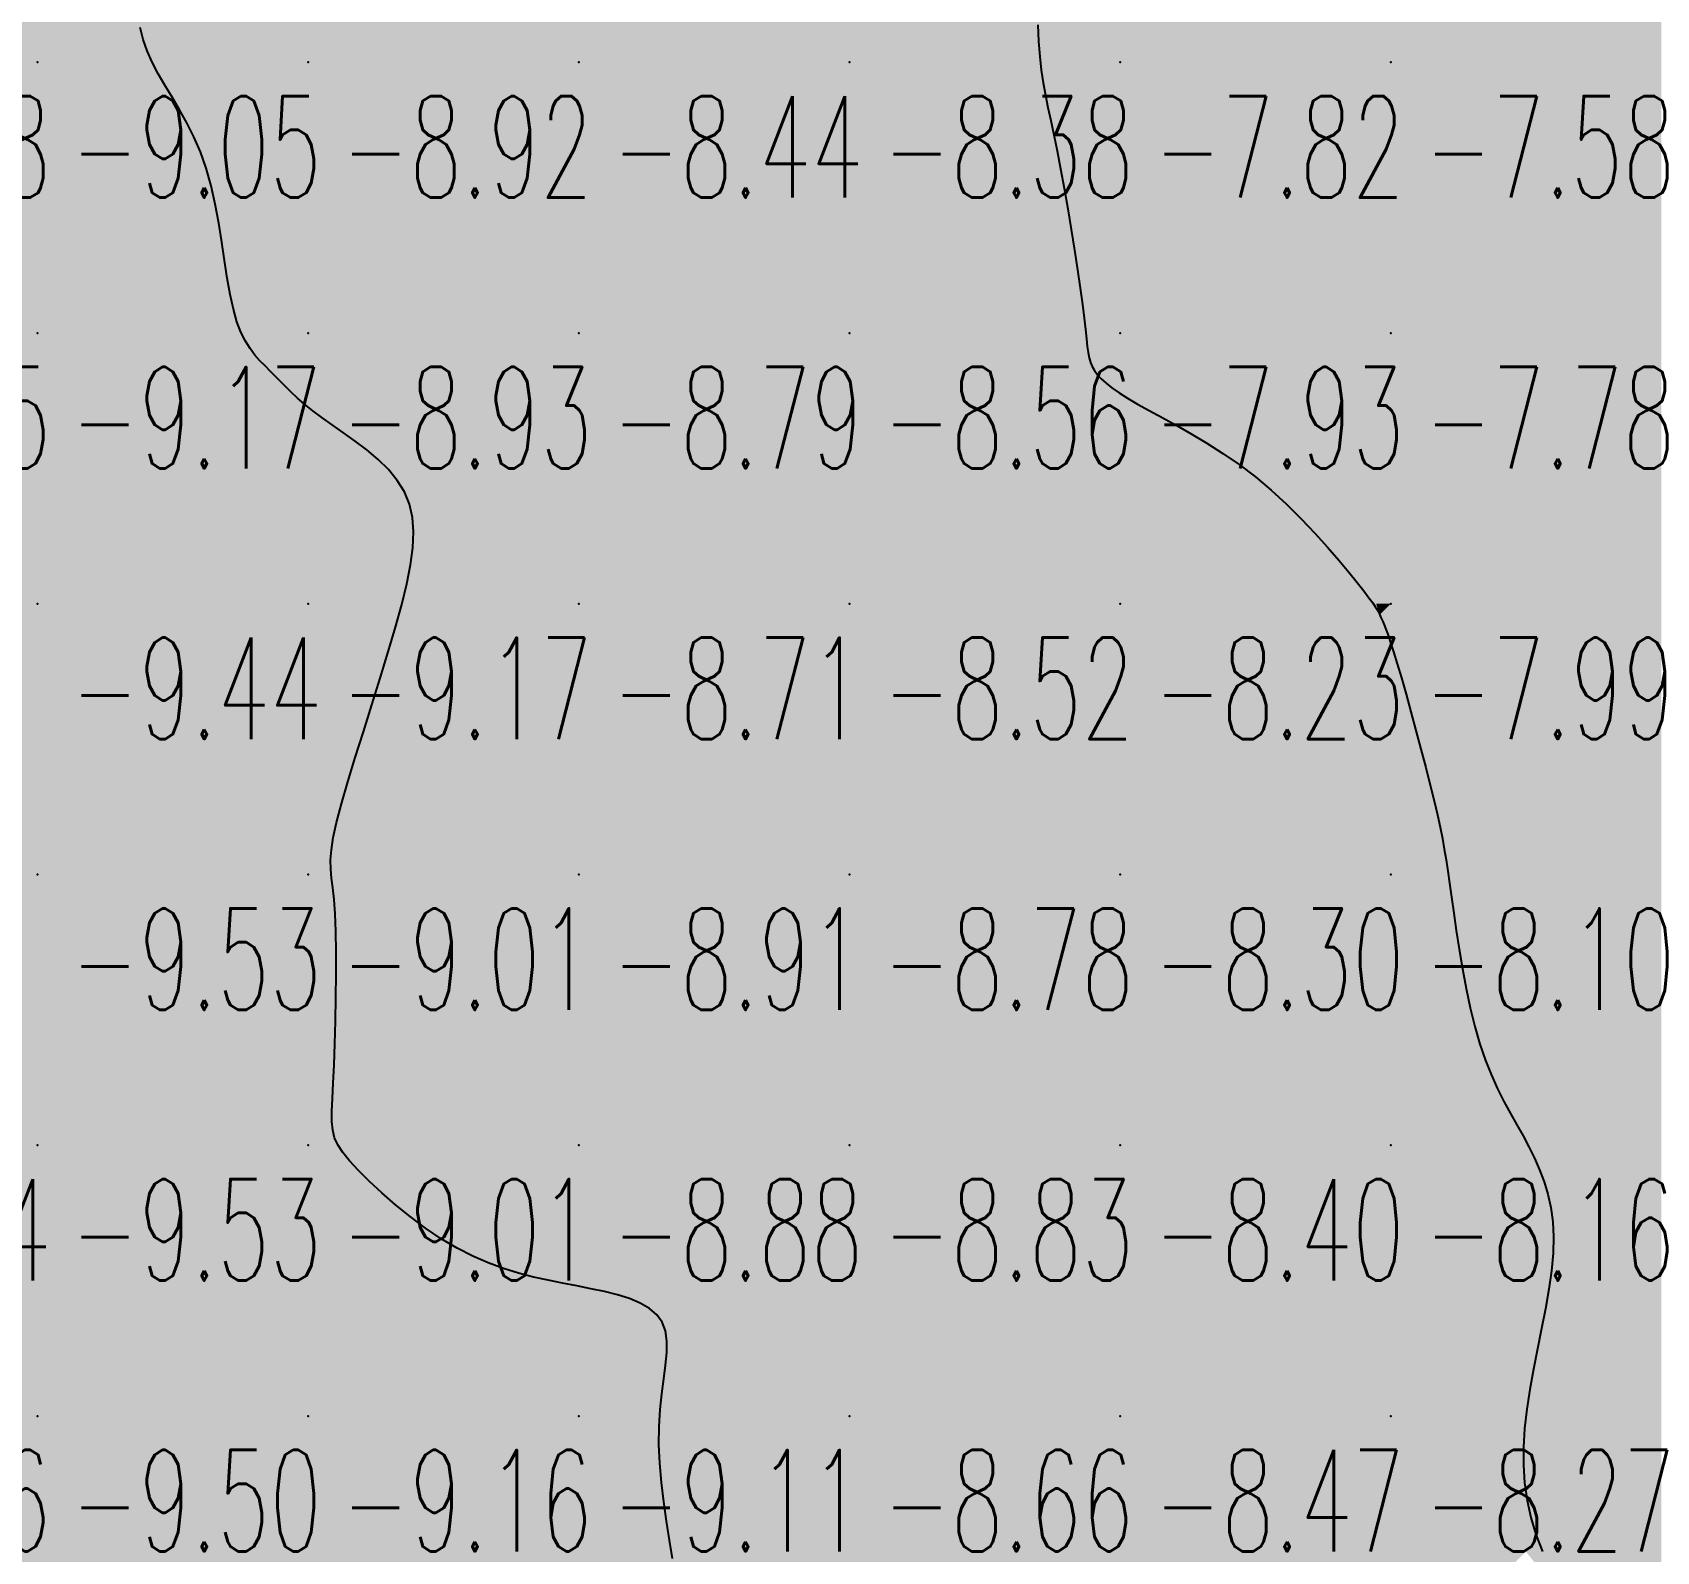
# Model space of a CAD drawing. Header units: millimetres. Extents: x 88261 to 90953, y 390274 to 392322.
# Drawn here: x 89910.1 to 89970.1, y 391712.2 to 391768.3 of the extents above; entities that cross this region are included whole.
import ezdxf
from ezdxf.enums import TextEntityAlignment as Align

# ---------------------------------------------------------------- set-up
doc = ezdxf.new("R2010")
doc.units = ezdxf.units.MM
doc.header["$LTSCALE"] = 25
for name, color, linetype in [('CN_03_00', 7, 'Continuous'), ('COTEAlt', 7, 'Continuous'), ('TN_COLORIAGE', 7, 'Continuous')]:
    doc.layers.add(name, color=color, linetype=linetype)
doc.styles.add('Simplex 1.0', font='Simplex.shx', dxfattribs={"width": 0.99, "height": 2.5})
doc.styles.get("Standard").update_dxf_attribs({"font": 'times.ttf'})

# ---------------------------------------------------------------- blocks, each defined once
blk = doc.blocks.new('COTE')
at = {"color": 0}
blk.add_point((0, 0), dxfattribs=at)
at = {"layer": 'COTEAlt'}
blk.add_attdef('ALT', text='', height=3.75, dxfattribs=at).set_placement((1.25, -1.25), align=Align.TOP_LEFT)

msp = doc.modelspace()

# ---------------------------------------------------------------- linework, layer by layer
at = {"layer": 'CN_03_00', "flags": 128}
for points, elevation in [([(89933.72, 391711.983), (89933.602, 391712.66), (89933.49, 391713.359), (89933.39, 391714.071), (89933.306, 391714.786), (89933.246, 391715.493), (89933.214, 391716.183), (89933.217, 391716.847), (89933.256, 391717.475), (89933.32, 391718.064), (89933.392, 391718.614), (89933.457, 391719.122), (89933.5, 391719.587), (89933.504, 391720.006), (89933.455, 391720.38), (89933.336, 391720.705), (89933.136, 391720.982), (89932.861, 391721.215), (89932.521, 391721.41), (89932.125, 391721.575), (89931.683, 391721.714), (89931.205, 391721.835), (89930.701, 391721.943), (89930.181, 391722.044), (89929.653, 391722.145), (89929.118, 391722.253), (89928.576, 391722.374), (89928.028, 391722.517), (89927.472, 391722.687), (89926.908, 391722.893), (89926.337, 391723.141), (89925.758, 391723.439), (89925.173, 391723.789), (89924.591, 391724.182), (89924.023, 391724.604), (89923.48, 391725.041), (89922.974, 391725.479), (89922.515, 391725.904), (89922.115, 391726.303), (89921.785, 391726.661), (89921.533, 391726.971), (89921.351, 391727.25), (89921.23, 391727.52), (89921.159, 391727.803), (89921.129, 391728.123), (89921.129, 391728.502), (89921.149, 391728.963), (89921.179, 391729.529), (89921.21, 391730.212), (89921.238, 391730.989), (89921.262, 391731.828), (89921.28, 391732.695), (89921.29, 391733.558), (89921.29, 391734.383), (89921.277, 391735.139), (89921.25, 391735.792), (89921.209, 391736.32), (89921.162, 391736.748), (89921.119, 391737.11), (89921.089, 391737.441), (89921.083, 391737.777), (89921.11, 391738.152), (89921.181, 391738.601), (89921.305, 391739.16), (89921.488, 391739.853), (89921.723, 391740.661), (89921.995, 391741.558), (89922.292, 391742.514), (89922.601, 391743.503), (89922.911, 391744.494), (89923.207, 391745.461), (89923.477, 391746.376), (89923.711, 391747.215), (89923.9, 391747.979), (89924.04, 391748.676), (89924.126, 391749.311), (89924.151, 391749.892), (89924.111, 391750.424), (89924, 391750.915), (89923.813, 391751.371), (89923.547, 391751.797), (89923.216, 391752.196), (89922.835, 391752.57), (89922.422, 391752.92), (89921.991, 391753.248), (89921.56, 391753.555), (89921.144, 391753.843), (89920.761, 391754.114), (89920.421, 391754.368), (89920.123, 391754.609), (89919.86, 391754.836), (89919.625, 391755.053), (89919.413, 391755.259), (89919.217, 391755.458), (89919.03, 391755.65), (89918.846, 391755.836), (89918.659, 391756.021), (89918.473, 391756.213), (89918.288, 391756.423), (89918.107, 391756.662), (89917.935, 391756.94), (89917.772, 391757.268), (89917.622, 391757.657), (89917.489, 391758.118), (89917.372, 391758.656), (89917.266, 391759.26), (89917.166, 391759.913), (89917.063, 391760.598), (89916.951, 391761.299), (89916.823, 391761.999), (89916.672, 391762.681), (89916.491, 391763.329), (89916.276, 391763.93), (89916.033, 391764.486), (89915.771, 391765.003), (89915.5, 391765.488), (89915.227, 391765.948), (89914.963, 391766.389), (89914.716, 391766.816), (89914.495, 391767.237), (89914.307, 391767.658), (89914.156, 391768.085), (89914.041, 391768.525)], -9), ([(89947.205, 391768.624), (89947.236, 391768.004), (89947.281, 391767.449), (89947.339, 391766.947), (89947.41, 391766.478), (89947.492, 391766.024), (89947.586, 391765.565), (89947.689, 391765.082), (89947.801, 391764.556), (89947.922, 391763.969), (89948.05, 391763.307), (89948.182, 391762.587), (89948.314, 391761.83), (89948.443, 391761.06), (89948.566, 391760.3), (89948.678, 391759.57), (89948.777, 391758.895), (89948.859, 391758.296), (89948.921, 391757.791), (89948.968, 391757.372), (89949.005, 391757.028), (89949.037, 391756.747), (89949.069, 391756.516), (89949.107, 391756.323), (89949.155, 391756.155), (89949.218, 391756.002), (89949.303, 391755.851), (89949.413, 391755.7), (89949.554, 391755.544), (89949.731, 391755.382), (89949.948, 391755.21), (89950.212, 391755.026), (89950.526, 391754.827), (89950.895, 391754.611), (89951.323, 391754.375), (89951.803, 391754.115), (89952.325, 391753.83), (89952.88, 391753.517), (89953.459, 391753.173), (89954.052, 391752.795), (89954.652, 391752.38), (89955.248, 391751.926), (89955.833, 391751.433), (89956.398, 391750.913), (89956.937, 391750.38), (89957.443, 391749.848), (89957.911, 391749.332), (89958.332, 391748.847), (89958.701, 391748.406), (89959.01, 391748.024), (89959.256, 391747.712), (89959.445, 391747.463), (89959.586, 391747.268), (89959.687, 391747.117), (89959.758, 391747.001), (89959.807, 391746.909), (89959.843, 391746.831), (89959.876, 391746.758), (89959.912, 391746.679), (89959.955, 391746.584), (89960.008, 391746.461), (89960.072, 391746.298), (89960.151, 391746.084), (89960.245, 391745.808), (89960.357, 391745.459), (89960.49, 391745.024), (89960.644, 391744.498), (89960.815, 391743.897), (89960.996, 391743.244), (89961.182, 391742.56), (89961.367, 391741.868), (89961.544, 391741.189), (89961.708, 391740.545), (89961.852, 391739.958), (89961.973, 391739.443), (89962.073, 391738.988), (89962.157, 391738.573), (89962.229, 391738.177), (89962.294, 391737.782), (89962.357, 391737.367), (89962.422, 391736.914), (89962.493, 391736.401), (89962.576, 391735.816), (89962.67, 391735.17), (89962.778, 391734.479), (89962.899, 391733.762), (89963.035, 391733.035), (89963.188, 391732.316), (89963.357, 391731.622), (89963.544, 391730.97), (89963.748, 391730.374), (89963.967, 391729.828), (89964.197, 391729.326), (89964.432, 391728.859), (89964.67, 391728.418), (89964.907, 391727.997), (89965.137, 391727.585), (89965.357, 391727.176), (89965.564, 391726.761), (89965.751, 391726.335), (89965.917, 391725.892), (89966.055, 391725.428), (89966.161, 391724.938), (89966.232, 391724.415), (89966.262, 391723.855), (89966.248, 391723.253), (89966.188, 391722.606), (89966.089, 391721.92), (89965.963, 391721.204), (89965.818, 391720.468), (89965.666, 391719.72), (89965.518, 391718.968), (89965.383, 391718.222), (89965.272, 391717.492), (89965.194, 391716.782), (89965.154, 391716.094), (89965.153, 391715.423), (89965.196, 391714.768), (89965.285, 391714.124), (89965.422, 391713.489), (89965.612, 391712.86), (89965.856, 391712.234)], -8)]:
    msp.add_lwpolyline(points, dxfattribs=dict(at, elevation=elevation))
at = {"layer": 'TN_COLORIAGE', "color": 181}
for points in [[(89900.249, 391767.239, -9.13), (89910.249, 391767.239, -9.13), (89910.249, 391777.239, -9.13)], [(89900.249, 391777.239, -9.13), (89900.249, 391767.239, -9.13), (89910.249, 391777.239, -9.13)], [(89910.249, 391777.239, -9), (89915.769, 391777.239, -9), (89910.249, 391767.239, -9), (89913.602, 391770.592, -9)], [(89913.602, 391770.592, -9.053), (89914.121, 391767.239, -9.053), (89910.249, 391767.239, -9.053)], [(89900.249, 391767.239, -9.053), (89900.249, 391757.239, -9.053), (89910.249, 391767.239, -9.053)], [(89900.249, 391757.239, -9.053), (89910.249, 391757.239, -9.053), (89910.249, 391767.239, -9.053)], [(89910.249, 391757.239, -9), (89916.884, 391763.874, -9), (89910.249, 391767.239, -9), (89914.121, 391767.239, -9)], [(89916.884, 391763.874, -9.166), (89917.291, 391757.239, -9.166), (89910.249, 391757.239, -9.166)], [(89900.249, 391747.239, -9.166), (89910.249, 391747.239, -9.166), (89910.249, 391757.239, -9.166)], [(89900.249, 391757.239, -9.166), (89900.249, 391747.239, -9.166), (89910.249, 391757.239, -9.166)], [(89910.249, 391747.239, -9), (89918.883, 391755.874, -9), (89910.249, 391757.239, -9), (89917.291, 391757.239, -9)], [(89910.249, 391747.239, -9), (89918.883, 391755.874, -9), (89920.249, 391747.239, -9), (89920.249, 391754.283, -9)], [(89924.685, 391751.675, -9.166), (89920.249, 391754.283, -9.166), (89920.249, 391747.239, -9.166)], [(89923.888, 391747.239, -9.166), (89924.685, 391751.675, -9.166), (89920.249, 391747.239, -9.166)], [(89900.249, 391747.239, -9.44), (89900.249, 391737.239, -9.44), (89910.249, 391747.239, -9.44)], [(89900.249, 391737.239, -9.44), (89910.249, 391737.239, -9.44), (89910.249, 391747.239, -9.44)], [(89910.249, 391737.239, -9.166), (89920.249, 391737.239, -9.166), (89920.249, 391747.239, -9.166)], [(89910.249, 391747.239, -9.166), (89910.249, 391737.239, -9.166), (89920.249, 391747.239, -9.166)], [(89920.249, 391747.239, -9), (89923.888, 391747.239, -9), (89920.249, 391737.239, -9), (89920.63, 391737.62, -9)], [(89920.63, 391737.62, -9.011), (89921.422, 391737.239, -9.011), (89920.249, 391737.239, -9.011)], [(89900.249, 391737.239, -9.534), (89900.249, 391727.239, -9.534), (89910.249, 391737.239, -9.534)], [(89900.249, 391727.239, -9.534), (89910.249, 391727.239, -9.534), (89910.249, 391737.239, -9.534)], [(89910.249, 391727.239, -9.011), (89920.249, 391727.239, -9.011), (89920.249, 391737.239, -9.011)], [(89910.249, 391737.239, -9.011), (89910.249, 391727.239, -9.011), (89920.249, 391737.239, -9.011)], [(89920.249, 391737.239, -9), (89921.422, 391737.239, -9), (89920.249, 391727.239, -9), (89921.183, 391728.173, -9)], [(89920.921, 391727.239, -9.009), (89921.183, 391728.173, -9.009), (89920.249, 391727.239, -9.009)], [(89900.249, 391727.239, -9.53), (89900.249, 391717.239, -9.53), (89910.249, 391727.239, -9.53)], [(89900.249, 391717.239, -9.53), (89910.249, 391717.239, -9.53), (89910.249, 391727.239, -9.53)], [(89910.249, 391727.239, -9.009), (89910.249, 391717.239, -9.009), (89920.249, 391727.239, -9.009)], [(89910.249, 391717.239, -9.009), (89920.249, 391717.239, -9.009), (89920.249, 391727.239, -9.009)], [(89920.249, 391717.239, -9), (89925.845, 391722.836, -9), (89920.249, 391727.239, -9), (89920.921, 391727.239, -9)], [(89920.249, 391717.239, -9), (89925.845, 391722.836, -9), (89930.249, 391717.239, -9), (89930.249, 391722.048, -9)], [(89934.245, 391721.235, -9.114), (89930.249, 391722.048, -9.114), (89930.249, 391717.239, -9.114)], [(89932.79, 391717.239, -9.114), (89934.245, 391721.235, -9.114), (89930.249, 391717.239, -9.114)], [(89900.249, 391707.239, -9.503), (89910.249, 391707.239, -9.503), (89910.249, 391717.239, -9.503)], [(89900.249, 391717.239, -9.503), (89900.249, 391707.239, -9.503), (89910.249, 391717.239, -9.503)], [(89910.249, 391717.239, -9.157), (89910.249, 391707.239, -9.157), (89920.249, 391717.239, -9.157)], [(89910.249, 391707.239, -9.157), (89920.249, 391707.239, -9.157), (89920.249, 391717.239, -9.157)], [(89920.249, 391717.239, -9.114), (89920.249, 391707.239, -9.114), (89930.249, 391717.239, -9.114)], [(89920.249, 391707.239, -9.114), (89930.249, 391707.239, -9.114), (89930.249, 391717.239, -9.114)], [(89930.249, 391707.239, -9), (89933.898, 391710.888, -9), (89930.249, 391717.239, -9), (89932.79, 391717.239, -9)]]:
    msp.add_solid(points, dxfattribs=at)
at = {"layer": 'TN_COLORIAGE', "color": 171}
for points in [[(89914.121, 391767.239, -8.895), (89913.602, 391770.592, -8.895), (89920.249, 391767.239, -8.895), (89920.249, 391777.239, -8.895)], [(89920.249, 391777.239, -8.494), (89920.249, 391767.239, -8.494), (89930.249, 391777.239, -8.494)], [(89920.249, 391767.239, -8.494), (89930.249, 391767.239, -8.494), (89930.249, 391777.239, -8.494)], [(89930.249, 391777.239, -8.155), (89930.249, 391767.239, -8.155), (89940.249, 391777.239, -8.155)], [(89930.249, 391767.239, -8.155), (89940.249, 391767.239, -8.155), (89940.249, 391777.239, -8.155)], [(89940.249, 391767.239, -8), (89947.241, 391774.232, -8), (89940.249, 391777.239, -8), (89945.1, 391777.239, -8)], [(89947.083, 391767.239, -8.381), (89947.241, 391774.232, -8.381), (89940.249, 391767.239, -8.381)], [(89914.121, 391767.239, -8.916), (89916.884, 391763.874, -8.916), (89920.249, 391767.239, -8.916)], [(89917.291, 391757.239, -8.916), (89916.884, 391763.874, -8.916), (89920.249, 391757.239, -8.916), (89920.249, 391767.239, -8.916)], [(89920.249, 391767.239, -8.444), (89920.249, 391757.239, -8.444), (89930.249, 391767.239, -8.444)], [(89920.249, 391757.239, -8.444), (89930.249, 391757.239, -8.444), (89930.249, 391767.239, -8.444)], [(89930.249, 391757.239, -8.381), (89940.249, 391757.239, -8.381), (89940.249, 391767.239, -8.381)], [(89930.249, 391767.239, -8.381), (89930.249, 391757.239, -8.381), (89940.249, 391767.239, -8.381)], [(89940.249, 391757.239, -8), (89947.843, 391764.834, -8), (89940.249, 391767.239, -8), (89947.083, 391767.239, -8)], [(89947.843, 391764.834, -8.557), (89949.078, 391757.239, -8.557), (89940.249, 391757.239, -8.557)], [(89917.291, 391757.239, -8.93), (89918.883, 391755.874, -8.93), (89920.249, 391757.239, -8.93)], [(89920.249, 391754.283, -8.93), (89918.883, 391755.874, -8.93), (89920.249, 391757.239, -8.93)], [(89920.249, 391754.283, -8.792), (89924.685, 391751.675, -8.792), (89920.249, 391757.239, -8.792), (89930.249, 391757.239, -8.792)], [(89924.685, 391751.675, -8.71), (89923.888, 391747.239, -8.71), (89930.249, 391757.239, -8.71), (89930.249, 391747.239, -8.71)], [(89930.249, 391757.239, -8.557), (89930.249, 391747.239, -8.557), (89940.249, 391757.239, -8.557)], [(89930.249, 391747.239, -8.557), (89940.249, 391747.239, -8.557), (89940.249, 391757.239, -8.557)], [(89940.249, 391757.239, -8), (89949.078, 391757.239, -8), (89940.249, 391747.239, -8), (89948.995, 391755.986, -8)], [(89940.249, 391747.239, -8), (89948.995, 391755.986, -8), (89950.249, 391747.239, -8), (89950.249, 391754.827, -8)], [(89955.382, 391752.373, -8.232), (89950.249, 391754.827, -8.232), (89950.249, 391747.239, -8.232)], [(89955.382, 391752.373, -8.232), (89959.714, 391747.239, -8.232), (89950.249, 391747.239, -8.232)], [(89921.422, 391737.239, -8.71), (89920.63, 391737.62, -8.71), (89930.249, 391737.239, -8.71), (89930.249, 391747.239, -8.71)], [(89920.63, 391737.62, -8.71), (89923.888, 391747.239, -8.71), (89930.249, 391747.239, -8.71)], [(89930.249, 391747.239, -8.516), (89930.249, 391737.239, -8.516), (89940.249, 391747.239, -8.516)], [(89930.249, 391737.239, -8.516), (89940.249, 391737.239, -8.516), (89940.249, 391747.239, -8.516)], [(89940.249, 391747.239, -8.232), (89940.249, 391737.239, -8.232), (89950.249, 391747.239, -8.232)], [(89940.249, 391737.239, -8.232), (89950.249, 391737.239, -8.232), (89950.249, 391747.239, -8.232)], [(89950.249, 391737.239, -8), (89959.823, 391746.813, -8), (89950.249, 391747.239, -8), (89959.714, 391747.239, -8)], [(89950.249, 391737.239, -8), (89959.823, 391746.813, -8), (89960.249, 391737.239, -8), (89960.249, 391746.054, -8)], [(89962.123, 391739.113, -8.098), (89960.249, 391746.054, -8.098), (89960.249, 391737.239, -8.098)], [(89962.123, 391739.113, -8.098), (89962.373, 391737.239, -8.098), (89960.249, 391737.239, -8.098)], [(89921.183, 391728.173, -8.876), (89920.921, 391727.239, -8.876), (89930.249, 391737.239, -8.876), (89930.249, 391727.239, -8.876)], [(89921.183, 391728.173, -8.914), (89921.422, 391737.239, -8.914), (89930.249, 391737.239, -8.914)], [(89930.249, 391737.239, -8.777), (89930.249, 391727.239, -8.777), (89940.249, 391737.239, -8.777)], [(89930.249, 391727.239, -8.777), (89940.249, 391727.239, -8.777), (89940.249, 391737.239, -8.777)], [(89940.249, 391737.239, -8.295), (89940.249, 391727.239, -8.295), (89950.249, 391737.239, -8.295)], [(89940.249, 391727.239, -8.295), (89950.249, 391727.239, -8.295), (89950.249, 391737.239, -8.295)], [(89950.249, 391737.239, -8.098), (89950.249, 391727.239, -8.098), (89960.249, 391737.239, -8.098)], [(89950.249, 391727.239, -8.098), (89960.249, 391727.239, -8.098), (89960.249, 391737.239, -8.098)], [(89960.249, 391727.239, -8), (89963.345, 391730.336, -8), (89960.249, 391737.239, -8), (89962.373, 391737.239, -8)], [(89963.345, 391730.336, -8.162), (89965.507, 391727.239, -8.162), (89960.249, 391727.239, -8.162)], [(89920.921, 391727.239, -8.876), (89925.845, 391722.836, -8.876), (89930.249, 391727.239, -8.876)], [(89930.249, 391722.048, -8.876), (89925.845, 391722.836, -8.876), (89930.249, 391727.239, -8.876)], [(89930.249, 391722.048, -8.828), (89934.245, 391721.235, -8.828), (89930.249, 391727.239, -8.828), (89940.249, 391727.239, -8.828)], [(89934.245, 391721.235, -8.664), (89932.79, 391717.239, -8.664), (89940.249, 391727.239, -8.664), (89940.249, 391717.239, -8.664)], [(89940.249, 391727.239, -8.399), (89940.249, 391717.239, -8.399), (89950.249, 391727.239, -8.399)], [(89940.249, 391717.239, -8.399), (89950.249, 391717.239, -8.399), (89950.249, 391727.239, -8.399)], [(89950.249, 391727.239, -8.162), (89950.249, 391717.239, -8.162), (89960.249, 391727.239, -8.162)], [(89950.249, 391717.239, -8.162), (89960.249, 391717.239, -8.162), (89960.249, 391727.239, -8.162)], [(89960.249, 391717.239, -8), (89966.77, 391723.76, -8), (89960.249, 391727.239, -8), (89965.507, 391727.239, -8)], [(89964.905, 391717.239, -8.274), (89966.77, 391723.76, -8.274), (89960.249, 391717.239, -8.274)], [(89932.79, 391717.239, -8.664), (89933.898, 391710.888, -8.664), (89940.249, 391717.239, -8.664)], [(89934.65, 391707.239, -8.664), (89933.898, 391710.888, -8.664), (89940.249, 391707.239, -8.664), (89940.249, 391717.239, -8.664)], [(89940.249, 391717.239, -8.47), (89940.249, 391707.239, -8.47), (89950.249, 391717.239, -8.47)], [(89940.249, 391707.239, -8.47), (89950.249, 391707.239, -8.47), (89950.249, 391717.239, -8.47)], [(89950.249, 391717.239, -8.274), (89950.249, 391707.239, -8.274), (89960.249, 391717.239, -8.274)], [(89950.249, 391707.239, -8.274), (89960.249, 391707.239, -8.274), (89960.249, 391717.239, -8.274)], [(89960.249, 391707.239, -8), (89965.241, 391712.232, -8), (89960.249, 391717.239, -8), (89964.905, 391717.239, -8)]]:
    msp.add_solid(points, dxfattribs=at)
at = {"layer": 'TN_COLORIAGE', "color": 161}
for points in [[(89947.241, 391774.232, -7.823), (89947.083, 391767.239, -7.823), (89950.249, 391777.239, -7.823), (89950.249, 391767.239, -7.823)], [(89950.249, 391777.239, -7.37), (89950.249, 391767.239, -7.37), (89960.249, 391777.239, -7.37)], [(89950.249, 391767.239, -7.37), (89960.249, 391767.239, -7.37), (89960.249, 391777.239, -7.37)], [(89960.249, 391767.239, -7), (89969.834, 391776.825, -7), (89960.249, 391777.239, -7), (89969.611, 391777.239, -7)], [(89960.249, 391767.239, -7), (89969.834, 391776.825, -7), (89970.249, 391767.239, -7), (89970.249, 391776.403, -7)], [(89947.083, 391767.239, -7.823), (89947.843, 391764.834, -7.823), (89950.249, 391767.239, -7.823)], [(89949.078, 391757.239, -7.823), (89947.843, 391764.834, -7.823), (89950.249, 391757.239, -7.823), (89950.249, 391767.239, -7.823)], [(89950.249, 391767.239, -7.584), (89950.249, 391757.239, -7.584), (89960.249, 391767.239, -7.584)], [(89950.249, 391757.239, -7.584), (89960.249, 391757.239, -7.584), (89960.249, 391767.239, -7.584)], [(89960.249, 391757.239, -7.276), (89970.249, 391757.239, -7.276), (89970.249, 391767.239, -7.276)], [(89960.249, 391767.239, -7.276), (89960.249, 391757.239, -7.276), (89970.249, 391767.239, -7.276)], [(89948.995, 391755.986, -7.926), (89949.078, 391757.239, -7.926), (89950.249, 391757.239, -7.926)], [(89950.249, 391754.827, -7.926), (89948.995, 391755.986, -7.926), (89950.249, 391757.239, -7.926)], [(89950.249, 391754.827, -7.78), (89955.382, 391752.373, -7.78), (89950.249, 391757.239, -7.78), (89960.249, 391757.239, -7.78)], [(89959.714, 391747.239, -7.78), (89955.382, 391752.373, -7.78), (89960.249, 391747.239, -7.78), (89960.249, 391757.239, -7.78)], [(89960.249, 391757.239, -7.488), (89960.249, 391747.239, -7.488), (89970.249, 391757.239, -7.488)], [(89960.249, 391747.239, -7.488), (89970.249, 391747.239, -7.488), (89970.249, 391757.239, -7.488)], [(89959.714, 391747.239, -7.987), (89959.823, 391746.813, -7.987), (89960.249, 391747.239, -7.987)], [(89960.249, 391746.054, -7.987), (89959.823, 391746.813, -7.987), (89960.249, 391747.239, -7.987)], [(89960.249, 391746.054, -7.576), (89962.123, 391739.113, -7.576), (89960.249, 391747.239, -7.576), (89970.249, 391747.239, -7.576)], [(89962.373, 391737.239, -7.576), (89962.123, 391739.113, -7.576), (89970.249, 391737.239, -7.576), (89970.249, 391747.239, -7.576)], [(89962.373, 391737.239, -7.638), (89963.345, 391730.336, -7.638), (89970.249, 391737.239, -7.638)], [(89965.507, 391727.239, -7.638), (89963.345, 391730.336, -7.638), (89970.249, 391727.239, -7.638), (89970.249, 391737.239, -7.638)], [(89966.77, 391723.76, -7.685), (89964.905, 391717.239, -7.685), (89970.249, 391727.239, -7.685), (89970.249, 391717.239, -7.685)], [(89965.507, 391727.239, -7.854), (89966.77, 391723.76, -7.854), (89970.249, 391727.239, -7.854)], [(89964.905, 391717.239, -7.685), (89965.241, 391712.232, -7.685), (89970.249, 391717.239, -7.685)], [(89969.266, 391707.239, -7.685), (89965.241, 391712.232, -7.685), (89970.249, 391707.239, -7.685), (89970.249, 391717.239, -7.685)]]:
    msp.add_solid(points, dxfattribs=at)

# ---------------------------------------------------------------- block references
at = {"layer": 'COTEAlt'}
ref = msp.add_blockref('COTE', (89900.249, 391767.239), dxfattribs=at)
ref.add_attrib('ALT', '-9.48', dxfattribs={"height": 3.75, "style": 'Simplex 1.0', "width": 0.6}).set_placement((89901.499, 391765.989), align=Align.TOP_LEFT)
ref = msp.add_blockref('COTE', (89910.249, 391767.239), dxfattribs=at)
ref.add_attrib('ALT', '-9.05', dxfattribs={"height": 3.75, "style": 'Simplex 1.0', "width": 0.6}).set_placement((89911.499, 391765.989), align=Align.TOP_LEFT)
ref = msp.add_blockref('COTE', (89920.249, 391767.239), dxfattribs=at)
ref.add_attrib('ALT', '-8.92', dxfattribs={"height": 3.75, "style": 'Simplex 1.0', "width": 0.6}).set_placement((89921.499, 391765.989), align=Align.TOP_LEFT)
ref = msp.add_blockref('COTE', (89930.249, 391767.239), dxfattribs=at)
ref.add_attrib('ALT', '-8.44', dxfattribs={"height": 3.75, "style": 'Simplex 1.0', "width": 0.6}).set_placement((89931.499, 391765.989), align=Align.TOP_LEFT)
ref = msp.add_blockref('COTE', (89940.249, 391767.239), dxfattribs=at)
ref.add_attrib('ALT', '-8.38', dxfattribs={"height": 3.75, "style": 'Simplex 1.0', "width": 0.6}).set_placement((89941.499, 391765.989), align=Align.TOP_LEFT)
ref = msp.add_blockref('COTE', (89950.249, 391767.239), dxfattribs=at)
ref.add_attrib('ALT', '-7.82', dxfattribs={"height": 3.75, "style": 'Simplex 1.0', "width": 0.6}).set_placement((89951.499, 391765.989), align=Align.TOP_LEFT)
ref = msp.add_blockref('COTE', (89960.249, 391767.239), dxfattribs=at)
ref.add_attrib('ALT', '-7.58', dxfattribs={"height": 3.75, "style": 'Simplex 1.0', "width": 0.6}).set_placement((89961.499, 391765.989), align=Align.TOP_LEFT)
ref = msp.add_blockref('COTE', (89900.249, 391757.239), dxfattribs=at)
ref.add_attrib('ALT', '-9.55', dxfattribs={"height": 3.75, "style": 'Simplex 1.0', "width": 0.6}).set_placement((89901.499, 391755.989), align=Align.TOP_LEFT)
ref = msp.add_blockref('COTE', (89910.249, 391757.239), dxfattribs=at)
ref.add_attrib('ALT', '-9.17', dxfattribs={"height": 3.75, "style": 'Simplex 1.0', "width": 0.6}).set_placement((89911.499, 391755.989), align=Align.TOP_LEFT)
ref = msp.add_blockref('COTE', (89920.249, 391757.239), dxfattribs=at)
ref.add_attrib('ALT', '-8.93', dxfattribs={"height": 3.75, "style": 'Simplex 1.0', "width": 0.6}).set_placement((89921.499, 391755.989), align=Align.TOP_LEFT)
ref = msp.add_blockref('COTE', (89930.249, 391757.239), dxfattribs=at)
ref.add_attrib('ALT', '-8.79', dxfattribs={"height": 3.75, "style": 'Simplex 1.0', "width": 0.6}).set_placement((89931.499, 391755.989), align=Align.TOP_LEFT)
ref = msp.add_blockref('COTE', (89940.249, 391757.239), dxfattribs=at)
ref.add_attrib('ALT', '-8.56', dxfattribs={"height": 3.75, "style": 'Simplex 1.0', "width": 0.6}).set_placement((89941.499, 391755.989), align=Align.TOP_LEFT)
ref = msp.add_blockref('COTE', (89950.249, 391757.239), dxfattribs=at)
ref.add_attrib('ALT', '-7.93', dxfattribs={"height": 3.75, "style": 'Simplex 1.0', "width": 0.6}).set_placement((89951.499, 391755.989), align=Align.TOP_LEFT)
ref = msp.add_blockref('COTE', (89960.249, 391757.239), dxfattribs=at)
ref.add_attrib('ALT', '-7.78', dxfattribs={"height": 3.75, "style": 'Simplex 1.0', "width": 0.6}).set_placement((89961.499, 391755.989), align=Align.TOP_LEFT)
ref = msp.add_blockref('COTE', (89910.249, 391747.239), dxfattribs=at)
ref.add_attrib('ALT', '-9.44', dxfattribs={"height": 3.75, "style": 'Simplex 1.0', "width": 0.6}).set_placement((89911.499, 391745.989), align=Align.TOP_LEFT)
ref = msp.add_blockref('COTE', (89920.249, 391747.239), dxfattribs=at)
ref.add_attrib('ALT', '-9.17', dxfattribs={"height": 3.75, "style": 'Simplex 1.0', "width": 0.6}).set_placement((89921.499, 391745.989), align=Align.TOP_LEFT)
ref = msp.add_blockref('COTE', (89930.249, 391747.239), dxfattribs=at)
ref.add_attrib('ALT', '-8.71', dxfattribs={"height": 3.75, "style": 'Simplex 1.0', "width": 0.6}).set_placement((89931.499, 391745.989), align=Align.TOP_LEFT)
ref = msp.add_blockref('COTE', (89940.249, 391747.239), dxfattribs=at)
ref.add_attrib('ALT', '-8.52', dxfattribs={"height": 3.75, "style": 'Simplex 1.0', "width": 0.6}).set_placement((89941.499, 391745.989), align=Align.TOP_LEFT)
ref = msp.add_blockref('COTE', (89950.249, 391747.239), dxfattribs=at)
ref.add_attrib('ALT', '-8.23', dxfattribs={"height": 3.75, "style": 'Simplex 1.0', "width": 0.6}).set_placement((89951.499, 391745.989), align=Align.TOP_LEFT)
ref = msp.add_blockref('COTE', (89960.249, 391747.239), dxfattribs=at)
ref.add_attrib('ALT', '-7.99', dxfattribs={"height": 3.75, "style": 'Simplex 1.0', "width": 0.6}).set_placement((89961.499, 391745.989), align=Align.TOP_LEFT)
ref = msp.add_blockref('COTE', (89910.249, 391737.239), dxfattribs=at)
ref.add_attrib('ALT', '-9.53', dxfattribs={"height": 3.75, "style": 'Simplex 1.0', "width": 0.6}).set_placement((89911.499, 391735.989), align=Align.TOP_LEFT)
ref = msp.add_blockref('COTE', (89920.249, 391737.239), dxfattribs=at)
ref.add_attrib('ALT', '-9.01', dxfattribs={"height": 3.75, "style": 'Simplex 1.0', "width": 0.6}).set_placement((89921.499, 391735.989), align=Align.TOP_LEFT)
ref = msp.add_blockref('COTE', (89930.249, 391737.239), dxfattribs=at)
ref.add_attrib('ALT', '-8.91', dxfattribs={"height": 3.75, "style": 'Simplex 1.0', "width": 0.6}).set_placement((89931.499, 391735.989), align=Align.TOP_LEFT)
ref = msp.add_blockref('COTE', (89940.249, 391737.239), dxfattribs=at)
ref.add_attrib('ALT', '-8.78', dxfattribs={"height": 3.75, "style": 'Simplex 1.0', "width": 0.6}).set_placement((89941.499, 391735.989), align=Align.TOP_LEFT)
ref = msp.add_blockref('COTE', (89950.249, 391737.239), dxfattribs=at)
ref.add_attrib('ALT', '-8.30', dxfattribs={"height": 3.75, "style": 'Simplex 1.0', "width": 0.6}).set_placement((89951.499, 391735.989), align=Align.TOP_LEFT)
ref = msp.add_blockref('COTE', (89960.249, 391737.239), dxfattribs=at)
ref.add_attrib('ALT', '-8.10', dxfattribs={"height": 3.75, "style": 'Simplex 1.0', "width": 0.6}).set_placement((89961.499, 391735.989), align=Align.TOP_LEFT)
ref = msp.add_blockref('COTE', (89900.249, 391727.239), dxfattribs=at)
ref.add_attrib('ALT', '-9.44', dxfattribs={"height": 3.75, "style": 'Simplex 1.0', "width": 0.6}).set_placement((89901.499, 391725.989), align=Align.TOP_LEFT)
ref = msp.add_blockref('COTE', (89910.249, 391727.239), dxfattribs=at)
ref.add_attrib('ALT', '-9.53', dxfattribs={"height": 3.75, "style": 'Simplex 1.0', "width": 0.6}).set_placement((89911.499, 391725.989), align=Align.TOP_LEFT)
ref = msp.add_blockref('COTE', (89920.249, 391727.239), dxfattribs=at)
ref.add_attrib('ALT', '-9.01', dxfattribs={"height": 3.75, "style": 'Simplex 1.0', "width": 0.6}).set_placement((89921.499, 391725.989), align=Align.TOP_LEFT)
ref = msp.add_blockref('COTE', (89930.249, 391727.239), dxfattribs=at)
ref.add_attrib('ALT', '-8.88', dxfattribs={"height": 3.75, "style": 'Simplex 1.0', "width": 0.6}).set_placement((89931.499, 391725.989), align=Align.TOP_LEFT)
ref = msp.add_blockref('COTE', (89940.249, 391727.239), dxfattribs=at)
ref.add_attrib('ALT', '-8.83', dxfattribs={"height": 3.75, "style": 'Simplex 1.0', "width": 0.6}).set_placement((89941.499, 391725.989), align=Align.TOP_LEFT)
ref = msp.add_blockref('COTE', (89950.249, 391727.239), dxfattribs=at)
ref.add_attrib('ALT', '-8.40', dxfattribs={"height": 3.75, "style": 'Simplex 1.0', "width": 0.6}).set_placement((89951.499, 391725.989), align=Align.TOP_LEFT)
ref = msp.add_blockref('COTE', (89960.249, 391727.239), dxfattribs=at)
ref.add_attrib('ALT', '-8.16', dxfattribs={"height": 3.75, "style": 'Simplex 1.0', "width": 0.6}).set_placement((89961.499, 391725.989), align=Align.TOP_LEFT)
ref = msp.add_blockref('COTE', (89900.249, 391717.239), dxfattribs=at)
ref.add_attrib('ALT', '-9.46', dxfattribs={"height": 3.75, "style": 'Simplex 1.0', "width": 0.6}).set_placement((89901.499, 391715.989), align=Align.TOP_LEFT)
ref = msp.add_blockref('COTE', (89910.249, 391717.239), dxfattribs=at)
ref.add_attrib('ALT', '-9.50', dxfattribs={"height": 3.75, "style": 'Simplex 1.0', "width": 0.6}).set_placement((89911.499, 391715.989), align=Align.TOP_LEFT)
ref = msp.add_blockref('COTE', (89920.249, 391717.239), dxfattribs=at)
ref.add_attrib('ALT', '-9.16', dxfattribs={"height": 3.75, "style": 'Simplex 1.0', "width": 0.6}).set_placement((89921.499, 391715.989), align=Align.TOP_LEFT)
ref = msp.add_blockref('COTE', (89930.249, 391717.239), dxfattribs=at)
ref.add_attrib('ALT', '-9.11', dxfattribs={"height": 3.75, "style": 'Simplex 1.0', "width": 0.6}).set_placement((89931.499, 391715.989), align=Align.TOP_LEFT)
ref = msp.add_blockref('COTE', (89940.249, 391717.239), dxfattribs=at)
ref.add_attrib('ALT', '-8.66', dxfattribs={"height": 3.75, "style": 'Simplex 1.0', "width": 0.6}).set_placement((89941.499, 391715.989), align=Align.TOP_LEFT)
ref = msp.add_blockref('COTE', (89950.249, 391717.239), dxfattribs=at)
ref.add_attrib('ALT', '-8.47', dxfattribs={"height": 3.75, "style": 'Simplex 1.0', "width": 0.6}).set_placement((89951.499, 391715.989), align=Align.TOP_LEFT)
ref = msp.add_blockref('COTE', (89960.249, 391717.239), dxfattribs=at)
ref.add_attrib('ALT', '-8.27', dxfattribs={"height": 3.75, "style": 'Simplex 1.0', "width": 0.6}).set_placement((89961.499, 391715.989), align=Align.TOP_LEFT)

doc.saveas('drawing.dxf')
